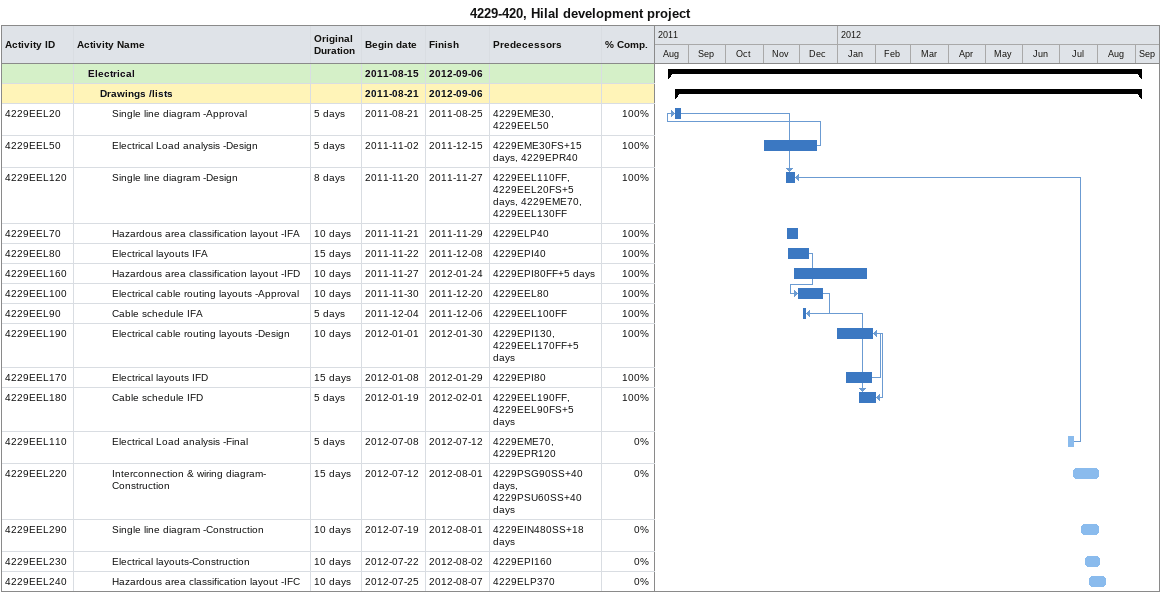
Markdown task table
4229-420, Hilal development project

| ID | Level | Task | Original duration | Start | Finish | Predecessors | % complete |
|---|---|---|---|---|---|---|---|
|  | 2 | **Electrical** |  | 2011-08-15 | 2012-09-06 |  |  |
|  | 3 | **Drawings /lists** |  | 2011-08-21 | 2012-09-06 |  |  |
| 4229EEL20 | 4 | Single line diagram -Approval | 5d | 2011-08-21 | 2011-08-25 | 4229EME30, 4229EEL50 | 100 |
| 4229EEL50 | 4 | Electrical Load analysis -Design | 5d | 2011-11-02 | 2011-12-15 | 4229EME30FS+15d, 4229EPR40 | 100 |
| 4229EEL120 | 4 | Single line diagram -Design | 8d | 2011-11-20 | 2011-11-27 | 4229EEL110FF, 4229EEL20FS+5d, 4229EME70, 4229EEL130FF | 100 |
| 4229EEL70 | 4 | Hazardous area classification layout -IFA | 10d | 2011-11-21 | 2011-11-29 | 4229ELP40 | 100 |
| 4229EEL80 | 4 | Electrical layouts IFA | 15d | 2011-11-22 | 2011-12-08 | 4229EPI40 | 100 |
| 4229EEL160 | 4 | Hazardous area classification layout -IFD | 10d | 2011-11-27 | 2012-01-24 | 4229EPI80FF+5d | 100 |
| 4229EEL100 | 4 | Electrical cable routing layouts -Approval | 10d | 2011-11-30 | 2011-12-20 | 4229EEL80 | 100 |
| 4229EEL90 | 4 | Cable schedule IFA | 5d | 2011-12-04 | 2011-12-06 | 4229EEL100FF | 100 |
| 4229EEL190 | 4 | Electrical cable routing layouts -Design | 10d | 2012-01-01 | 2012-01-30 | 4229EPI130, 4229EEL170FF+5d | 100 |
| 4229EEL170 | 4 | Electrical layouts IFD | 15d | 2012-01-08 | 2012-01-29 | 4229EPI80 | 100 |
| 4229EEL180 | 4 | Cable schedule IFD | 5d | 2012-01-19 | 2012-02-01 | 4229EEL190FF, 4229EEL90FS+5d | 100 |
| 4229EEL110 | 4 | Electrical Load analysis -Final | 5d | 2012-07-08 | 2012-07-12 | 4229EME70, 4229EPR120 | 0 |
| 4229EEL220 | 4 | Interconnection & wiring diagram- Construction | 15d | 2012-07-12 | 2012-08-01 | 4229PSG90SS+40d, 4229PSU60SS+40d | 0 |
| 4229EEL290 | 4 | Single line diagram -Construction | 10d | 2012-07-19 | 2012-08-01 | 4229EIN480SS+18d | 0 |
| 4229EEL230 | 4 | Electrical layouts-Construction | 10d | 2012-07-22 | 2012-08-02 | 4229EPI160 | 0 |
| 4229EEL240 | 4 | Hazardous area classification layout -IFC | 10d | 2012-07-25 | 2012-08-07 | 4229ELP370 | 0 |
